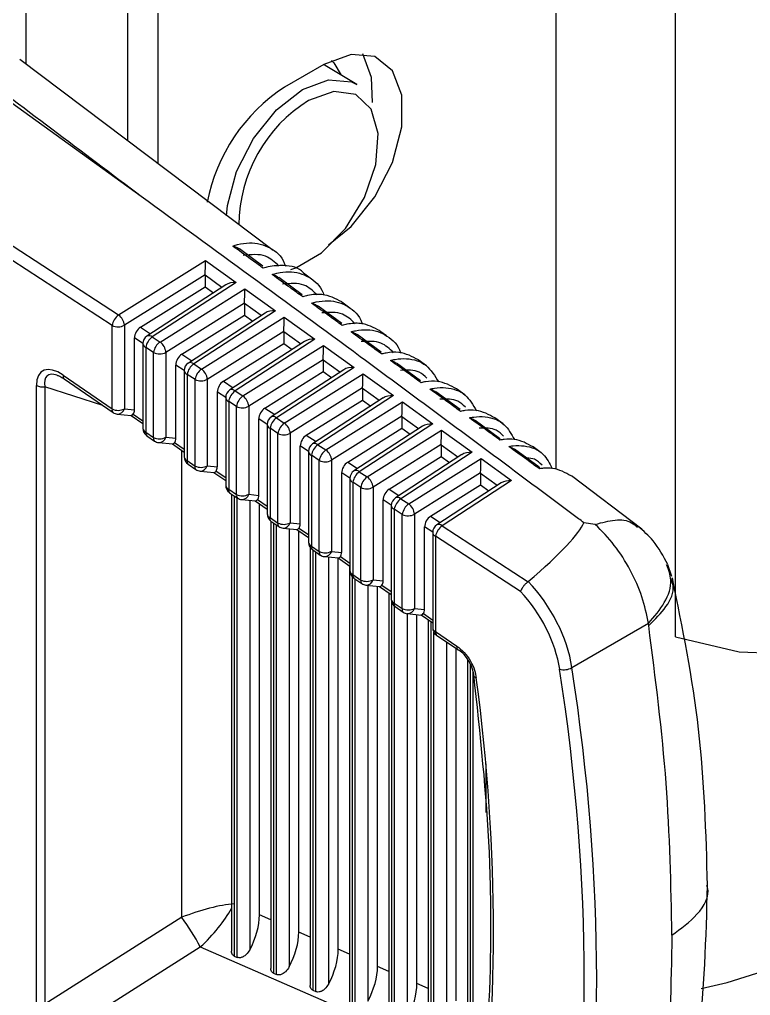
# Model space of a CAD drawing. Extents: x 8 to 113, y 1 to 87.
# Drawn here: x 81.244 to 82.059, y 65.754 to 66.841 of the extents above; entities that cross this region are included whole.
import ezdxf

# ---------------------------------------------------------------- set-up
doc = ezdxf.new("R2010")
doc.units = 0
doc.header["$MEASUREMENT"] = 0
doc.layers.add('OBJECT', color=7, linetype='CONTINUOUS')

msp = doc.modelspace()

# ---------------------------------------------------------------- linework, layer by layer
at = {"layer": 'OBJECT'}
for p, q in [((81.8421, 66.3407), (81.8421, 73.5571)), ((81.975, 66.1538), (81.975, 73.4803)), ((81.3648, 66.7064), (81.3648, 67.2133)), ((81.3987, 66.6808), (81.3987, 67.1937)), ((81.2512, 66.9074), (81.2512, 66.792)), ((81.3648, 66.7064), (81.3648, 66.8744)), ((81.5267, 66.5843), (81.2446, 66.797)), ((81.3797, 66.6443), (81.1757, 66.791)), ((81.5833, 66.7912), (81.5394, 66.7659)), ((81.5849, 66.7902), (81.5832, 66.7912)), ((81.6201, 66.7689), (81.5849, 66.7902)), ((81.0504, 66.7103), (81.3545, 66.5123)), ((81.3474, 66.5006), (81.043, 66.6987)), ((81.5153, 66.5668), (81.4892, 66.5858)), ((81.3545, 66.5123), (81.4515, 66.573)), ((81.4515, 66.573), (81.4855, 66.5486)), ((81.451, 66.5571), (81.3611, 66.5008)), ((81.4509, 66.5565), (81.4509, 66.5437)), ((81.4696, 66.5431), (81.4509, 66.5565)), ((81.5592, 66.5349), (81.533, 66.554)), ((81.5694, 66.5521), (81.5605, 66.5588)), ((81.3789, 66.4986), (81.4509, 66.5437)), ((81.474, 66.546), (81.3861, 66.4888)), ((81.4855, 66.5486), (81.3921, 66.4878)), ((81.4509, 66.5437), (81.4603, 66.537)), ((81.4007, 66.4822), (81.4953, 66.5415)), ((81.4953, 66.5415), (81.5293, 66.517)), ((81.4948, 66.5256), (81.4072, 66.4707)), ((81.4948, 66.525), (81.4948, 66.5122)), ((81.5134, 66.5116), (81.4948, 66.525)), ((81.6032, 66.5029), (81.5768, 66.5222)), ((81.6121, 66.5199), (81.6031, 66.5266)), ((81.4251, 66.4686), (81.4948, 66.5122)), ((81.5178, 66.5144), (81.4323, 66.4588)), ((81.5293, 66.517), (81.4382, 66.4578)), ((81.4469, 66.4521), (81.5392, 66.51)), ((81.4948, 66.5122), (81.5041, 66.5055)), ((81.5392, 66.51), (81.5732, 66.4855)), ((81.3474, 66.4077), (81.3474, 66.5006)), ((81.3611, 66.5008), (81.3611, 66.4078)), ((81.3789, 66.4986), (81.3901, 66.4914)), ((81.5386, 66.494), (81.4534, 66.4406)), ((81.5386, 66.4935), (81.5386, 66.4807)), ((81.5573, 66.48), (81.5386, 66.4935)), ((81.6471, 66.4709), (81.6205, 66.4904)), ((81.6531, 66.489), (81.6458, 66.4944)), ((81.3722, 66.4067), (81.3722, 66.4867)), ((81.3816, 66.4806), (81.3722, 66.4867)), ((81.3816, 66.4804), (81.3816, 66.3861)), ((81.3921, 66.4878), (81.4007, 66.4822)), ((81.4713, 66.4385), (81.5386, 66.4807)), ((81.5617, 66.4829), (81.4784, 66.4288)), ((81.5732, 66.4855), (81.4843, 66.4278)), ((81.4931, 66.4221), (81.583, 66.4784)), ((81.5386, 66.4807), (81.548, 66.474)), ((81.583, 66.4784), (81.617, 66.454)), ((81.3935, 66.4705), (81.3849, 66.4762)), ((81.3849, 66.4762), (81.3849, 66.3818)), ((81.3935, 66.3759), (81.3935, 66.4705)), ((81.4072, 66.4707), (81.4072, 66.3761)), ((81.4251, 66.4686), (81.4362, 66.4614)), ((81.4184, 66.375), (81.4184, 66.4566)), ((81.4277, 66.4505), (81.4184, 66.4566)), ((81.4382, 66.4578), (81.4469, 66.4521)), ((81.5825, 66.4625), (81.4996, 66.4106)), ((81.5825, 66.4619), (81.5825, 66.4492)), ((81.6011, 66.4485), (81.5825, 66.4619)), ((81.691, 66.4389), (81.6643, 66.4585)), ((81.6975, 66.4555), (81.6885, 66.4622)), ((81.2929, 66.4451), (81.3474, 66.4077)), ((81.4277, 66.4504), (81.4277, 66.3544)), ((81.4397, 66.4405), (81.431, 66.4461)), ((81.431, 66.4461), (81.431, 66.3501)), ((81.5175, 66.4084), (81.5825, 66.4492)), ((81.6055, 66.4514), (81.5245, 66.3987)), ((81.617, 66.454), (81.5305, 66.3977)), ((81.5392, 66.392), (81.6269, 66.4469)), ((81.5825, 66.4492), (81.5918, 66.4425)), ((81.6269, 66.4469), (81.6608, 66.4225)), ((81.263, 65.7462), (81.263, 66.4337)), ((81.2939, 66.4412), (81.3484, 66.4037)), ((81.4397, 66.3441), (81.4397, 66.4405)), ((81.4534, 66.4406), (81.4534, 66.3443)), ((81.4713, 66.4385), (81.4823, 66.4313)), ((81.2723, 66.4324), (81.2723, 65.7449)), ((81.3371, 66.4115), (81.2723, 66.4324)), ((81.4646, 66.3432), (81.4646, 66.4265)), ((81.4739, 66.4205), (81.4646, 66.4265)), ((81.4843, 66.4278), (81.4931, 66.4221)), ((81.6263, 66.431), (81.5458, 66.3805)), ((81.6263, 66.4304), (81.6263, 66.4176)), ((81.645, 66.417), (81.6263, 66.4304)), ((81.735, 66.4069), (81.7081, 66.4266)), ((81.7402, 66.4233), (81.7312, 66.43)), ((81.4739, 66.4204), (81.4739, 66.3227)), ((81.4859, 66.4104), (81.4772, 66.4161)), ((81.4772, 66.4161), (81.4772, 66.3184)), ((81.5636, 66.3784), (81.6263, 66.4176)), ((81.6494, 66.4199), (81.5707, 66.3687)), ((81.6608, 66.4225), (81.5766, 66.3677)), ((81.5854, 66.362), (81.6707, 66.4154)), ((81.6263, 66.4176), (81.6356, 66.4109)), ((81.6707, 66.4154), (81.7047, 66.3909)), ((81.3531, 66.402), (81.3686, 66.4004)), ((81.3611, 66.4078), (81.3722, 66.4067)), ((81.3708, 66.402), (81.3816, 66.3946)), ((81.4859, 66.3124), (81.4859, 66.4104)), ((81.4996, 66.4106), (81.4996, 66.3126)), ((81.5175, 66.4084), (81.5285, 66.4013)), ((81.3684, 66.4005), (81.3816, 66.3914)), ((81.5107, 66.3114), (81.5107, 66.3965)), ((81.52, 66.3905), (81.5107, 66.3965)), ((81.52, 66.3903), (81.52, 66.2909)), ((81.5305, 66.3977), (81.5392, 66.392)), ((81.6702, 66.3995), (81.5919, 66.3505)), ((81.7047, 66.3909), (81.6227, 66.3377)), ((81.6701, 66.3989), (81.6701, 66.3861)), ((81.6888, 66.3855), (81.6701, 66.3989)), ((81.7789, 66.3748), (81.7518, 66.3947)), ((81.7829, 66.391), (81.7739, 66.3978)), ((81.3849, 66.3818), (81.3935, 66.3759)), ((81.5321, 66.3803), (81.5233, 66.3861)), ((81.5233, 66.3861), (81.5233, 66.2866)), ((81.5321, 66.2806), (81.5321, 66.3803)), ((81.5458, 66.3805), (81.5458, 66.2808)), ((81.6098, 66.3483), (81.6701, 66.3861)), ((81.6932, 66.3883), (81.6168, 66.3387)), ((81.6316, 66.3319), (81.7145, 66.3839)), ((81.6701, 66.3861), (81.6795, 66.3794)), ((81.7145, 66.3839), (81.7485, 66.3594)), ((81.3859, 66.3779), (81.3946, 66.3719)), ((81.3992, 66.3702), (81.4147, 66.3687)), ((81.4072, 66.3761), (81.4184, 66.375)), ((81.4145, 66.3687), (81.4277, 66.3596)), ((81.417, 66.3702), (81.4277, 66.3629)), ((81.5636, 66.3784), (81.5746, 66.3713)), ((81.425, 65.8415), (81.425, 66.3615)), ((81.5569, 66.2797), (81.5569, 66.3664)), ((81.5661, 66.3604), (81.5569, 66.3664)), ((81.5661, 66.3603), (81.5661, 66.2592)), ((81.5766, 66.3677), (81.5854, 66.362)), ((81.714, 66.3679), (81.6381, 66.3204)), ((81.7485, 66.3594), (81.6689, 66.3076)), ((81.714, 66.3674), (81.714, 66.3546)), ((81.7326, 66.3539), (81.714, 66.3674)), ((81.823, 66.3428), (81.7955, 66.3629)), ((81.8255, 66.3587), (81.8164, 66.3655)), ((81.431, 66.3501), (81.4397, 66.3441)), ((81.5782, 66.3503), (81.5694, 66.356)), ((81.5694, 66.356), (81.5694, 66.2549)), ((81.5782, 66.2489), (81.5782, 66.3503)), ((81.5919, 66.3505), (81.5919, 66.249)), ((81.6098, 66.3483), (81.6207, 66.3412)), ((81.656, 66.3183), (81.714, 66.3546)), ((81.737, 66.3568), (81.6629, 66.3086)), ((81.6778, 66.3018), (81.7584, 66.3523)), ((81.714, 66.3546), (81.7233, 66.3479)), ((81.7584, 66.3523), (81.7924, 66.3279)), ((81.4321, 66.3462), (81.4407, 66.3402)), ((81.4454, 66.3385), (81.4609, 66.3369)), ((81.4534, 66.3443), (81.4646, 66.3432)), ((81.4607, 66.3369), (81.4739, 66.3279)), ((81.4632, 66.3385), (81.4739, 66.3312)), ((81.6031, 66.2479), (81.6031, 66.3364)), ((81.6123, 66.3304), (81.6031, 66.3364)), ((81.6227, 66.3377), (81.6316, 66.3319)), ((81.7578, 66.3364), (81.6843, 66.2903)), ((81.7578, 66.3358), (81.7578, 66.3231)), ((81.7765, 66.3224), (81.7578, 66.3358)), ((81.6123, 66.3303), (81.6123, 66.2275)), ((81.6244, 66.3202), (81.6156, 66.326)), ((81.6156, 66.326), (81.6156, 66.2232)), ((81.7809, 66.3253), (81.7091, 66.2786)), ((81.7924, 66.3279), (81.715, 66.2776)), ((81.9377, 66.2736), (81.859, 66.3333)), ((81.4772, 66.3184), (81.4859, 66.3124)), ((81.4782, 66.3144), (81.4869, 66.3084)), ((81.6244, 66.2171), (81.6244, 66.3202)), ((81.6381, 66.3204), (81.6381, 66.2173)), ((81.656, 66.3183), (81.6669, 66.3112)), ((81.7022, 66.2882), (81.7578, 66.3231)), ((81.7578, 66.3231), (81.7672, 66.3164)), ((81.4804, 66.3129), (81.4804, 65.8036)), ((81.4833, 66.3109), (81.4833, 65.7984)), ((81.4866, 65.7969), (81.4866, 66.3086)), ((81.4916, 66.3067), (81.5071, 66.3052)), ((81.4996, 66.3126), (81.5107, 66.3114)), ((81.5007, 66.3058), (81.5007, 65.8052)), ((81.5069, 66.3052), (81.52, 66.2962)), ((81.5094, 66.3067), (81.52, 66.2994)), ((81.6493, 66.2162), (81.6493, 66.3063)), ((81.6584, 66.3004), (81.6493, 66.3063)), ((81.6689, 66.3076), (81.6778, 66.3018)), ((81.5115, 65.8441), (81.5115, 66.302)), ((81.6584, 66.3002), (81.6584, 66.1958)), ((81.6706, 66.2902), (81.6617, 66.296)), ((81.6617, 66.296), (81.6617, 66.1915)), ((81.5233, 66.2866), (81.5321, 66.2806)), ((81.5242, 66.2828), (81.5242, 65.7845)), ((81.5243, 66.2827), (81.5331, 66.2767)), ((81.6706, 66.1853), (81.6706, 66.2902)), ((81.6843, 66.2903), (81.6843, 66.1855)), ((81.7022, 66.2882), (81.713, 66.2812)), ((81.5271, 66.2808), (81.5271, 65.7793)), ((81.5305, 65.7778), (81.5305, 66.2785)), ((81.5378, 66.275), (81.5533, 66.2734)), ((81.5446, 66.2743), (81.5446, 65.7862)), ((81.5458, 66.2808), (81.5569, 66.2797)), ((81.5531, 66.2734), (81.5661, 66.2645)), ((81.5553, 65.825), (81.5553, 66.2719)), ((81.5555, 66.275), (81.5661, 66.2677)), ((81.6954, 66.1844), (81.6954, 66.2762)), ((81.7045, 66.2703), (81.6954, 66.2762)), ((81.715, 66.2776), (81.8108, 66.2152)), ((81.8857, 66.2791), (81.8728, 66.281)), ((81.7045, 66.2702), (81.7045, 66.164)), ((81.7078, 66.2659), (81.7078, 66.1597)), ((81.8024, 66.2044), (81.7078, 66.2659)), ((81.568, 66.2533), (81.568, 65.7654)), ((81.5694, 66.2549), (81.5782, 66.2489)), ((81.5705, 66.251), (81.5793, 66.2449)), ((81.571, 66.2506), (81.571, 65.7602)), ((81.5919, 66.249), (81.6031, 66.2479)), ((81.5743, 65.7587), (81.5743, 66.2483)), ((81.5839, 66.2432), (81.5995, 66.2417)), ((81.5884, 66.2428), (81.5884, 65.7671)), ((81.5992, 66.2417), (81.6123, 66.2327)), ((81.5992, 65.8059), (81.5992, 66.2417)), ((81.6017, 66.2432), (81.6123, 66.236)), ((81.6119, 66.233), (81.6119, 65.7463)), ((81.9711, 66.2212), (81.9666, 66.234)), ((81.6148, 66.2208), (81.6148, 65.7411)), ((81.6156, 66.2232), (81.6244, 66.2171)), ((81.6166, 66.2192), (81.6254, 66.2132)), ((81.6182, 65.7396), (81.6182, 66.2182)), ((81.6381, 66.2173), (81.6493, 66.2162)), ((81.6301, 66.2114), (81.6456, 66.2099)), ((81.6322, 66.2112), (81.6322, 65.748)), ((81.643, 65.7868), (81.643, 66.2102)), ((81.6454, 66.2099), (81.6584, 66.201)), ((81.6479, 66.2115), (81.6584, 66.2042)), ((81.8108, 66.2152), (81.811, 66.2154)), ((81.6557, 66.2028), (81.6557, 65.7272)), ((81.6587, 66.1935), (81.6587, 65.722)), ((81.6617, 66.1915), (81.6706, 66.1853)), ((81.662, 65.7205), (81.662, 66.1881)), ((81.6627, 66.1875), (81.6716, 66.1814)), ((81.6843, 66.1855), (81.6954, 66.1844)), ((81.6761, 66.1797), (81.6761, 65.7289)), ((81.6763, 66.1797), (81.6918, 66.1781)), ((81.6868, 65.7677), (81.6868, 66.1786)), ((81.6916, 66.1782), (81.7045, 66.1693)), ((81.6941, 66.1797), (81.7045, 66.1725)), ((81.6996, 66.1727), (81.6996, 65.7081)), ((81.7025, 66.1707), (81.7025, 65.7029)), ((81.9449, 66.1687), (81.8596, 66.1195)), ((81.9452, 66.1666), (81.9449, 66.1687)), ((81.7058, 65.7015), (81.7058, 66.1591)), ((81.7078, 66.1597), (81.7314, 66.1436)), ((81.7089, 66.1558), (81.7324, 66.1396)), ((81.7199, 66.1482), (81.7199, 65.7098)), ((81.7307, 65.7486), (81.7307, 66.1408)), ((81.7434, 66.1289), (81.7434, 65.689)), ((81.7463, 66.1237), (81.7463, 65.6838)), ((81.7497, 65.6824), (81.7497, 66.1144)), ((81.7638, 66.0123), (81.7638, 65.9581)), ((81.425, 65.8415), (81.2723, 65.7449)), ((81.5242, 65.8386), (81.5115, 65.8441)), ((81.568, 65.8195), (81.5553, 65.825)), ((81.2953, 65.7135), (81.4456, 65.8086)), ((81.4456, 65.8086), (81.7613, 65.6711)), ((81.6119, 65.8004), (81.5992, 65.8059)), ((81.4833, 65.7984), (81.4866, 65.7969)), ((81.6557, 65.7813), (81.643, 65.7868)), ((81.5271, 65.7793), (81.5305, 65.7778)), ((81.571, 65.7602), (81.5743, 65.7587)), ((81.6996, 65.7622), (81.6868, 65.7677))]:
    msp.add_line(p, q, dxfattribs=at)
at = {"layer": 'OBJECT', "flags": 128}
for points in [[(82.0037, 65.7621), (82.0326, 65.7689), (82.1329, 65.8004), (82.2349, 65.8443), (82.3377, 65.9001), (82.4404, 65.9673), (82.5418, 66.0453), (82.6412, 66.1333), (82.7375, 66.2306), (82.8299, 66.3361), (82.9175, 66.449), (82.9994, 66.5681), (83.0749, 66.6923), (83.1433, 66.8205), (83.1654, 66.8659)], [(81.6373, 66.7491), (81.6364, 66.7767), (81.6265, 66.8032)], [(81.5886, 66.5904), (81.6135, 66.6107), (81.6401, 66.6438), (81.6598, 66.6823), (81.6703, 66.7217), (81.6703, 66.7571), (81.6598, 66.7844), (81.6401, 66.8002), (81.6135, 66.8025), (81.5833, 66.7912)], [(81.5919, 66.7957), (81.5943, 66.7931), (81.6026, 66.7795)], [(81.4747, 66.6229), (81.4758, 66.6342), (81.4859, 66.672), (81.5048, 66.709), (81.5304, 66.7407), (81.5594, 66.7634), (81.5884, 66.7742), (81.6139, 66.7719), (81.6201, 66.7689)], [(81.5463, 66.5631), (81.552, 66.5649), (81.5806, 66.5814), (81.6072, 66.6087), (81.6284, 66.6431), (81.6411, 66.68), (81.6437, 66.7144), (81.6359, 66.7416), (81.6187, 66.758), (81.5944, 66.7613), (81.5663, 66.7512), (81.5663, 66.7512)], [(81.975, 66.1538), (82.0459, 66.1371), (82.1224, 66.134), (82.2034, 66.1446), (82.2875, 66.1689), (82.3736, 66.2063), (82.4603, 66.2564), (82.5464, 66.3183), (82.6306, 66.3913), (82.7115, 66.474), (82.788, 66.5654), (82.8589, 66.6641)], [(81.7531, 66.108), (81.7522, 66.1084), (81.7514, 66.1089), (81.7507, 66.1094), (81.7503, 66.11), (81.75, 66.1106), (81.7499, 66.1113), (81.7499, 66.112), (81.7502, 66.1126)]]:
    msp.add_lwpolyline(points, dxfattribs=at)
at = {"layer": 'OBJECT'}
for centre, radius, start, end in [((81.6461, 66.6014), 0.1961, 122.957, 169.3092), ((81.6524, 66.6119), 0.1638, 121.7138, 179.7027), ((81.3655, 66.4974), 0.0185, 126.6236, 170.2007), ((81.3447, 66.4991), 0.0165, 5.8549, 53.2354), ((81.354, 66.5146), 0.0155, 244.5111, 296.9454), ((81.3916, 66.4804), 0.01, 123.0323, 180), ((81.3883, 66.4838), 0.00546, 46.9466, 113.9363), ((81.3866, 66.4809), 0.00502, 184.958, 250.352), ((81.4031, 66.473), 0.0185, 126.6225, 170.2003), ((81.4117, 66.4674), 0.0185, 126.6225, 170.2003), ((81.3909, 66.469), 0.0165, 5.8571, 53.2322), ((81.4002, 66.4845), 0.0155, 244.511, 296.9449), ((81.4377, 66.4504), 0.01, 123.0323, 180), ((81.4492, 66.443), 0.0185, 126.6246, 170.2003), ((81.4345, 66.4538), 0.00546, 46.9441, 113.9359), ((81.2966, 66.444), 0.00391, 163.0585, 225.9595), ((81.4327, 66.4508), 0.00502, 184.9403, 250.3697), ((81.4579, 66.4373), 0.0185, 126.6258, 170.1995), ((81.437, 66.439), 0.0165, 5.854, 53.2364), ((81.2697, 66.4478), 0.0156, 244.6839, 279.5483), ((81.4464, 66.4545), 0.0155, 244.511, 296.9459), ((81.4839, 66.4204), 0.01, 123.0323, 180), ((81.4954, 66.4129), 0.0185, 126.6258, 170.199), ((81.4806, 66.4238), 0.00546, 46.942, 113.9425), ((81.4788, 66.4208), 0.00501, 184.9377, 250.3723), ((81.5041, 66.4073), 0.0185, 126.623, 170.1998), ((81.4832, 66.4089), 0.0165, 5.8552, 53.2341), ((81.3511, 66.4065), 0.00391, 163.0549, 225.9631), ((81.354, 66.4216), 0.0155, 244.5111, 296.9454), ((81.354, 66.4119), 0.01, 235.4819, 264.2993), ((81.3532, 66.4102), 0.00822, 269.0414, 343.1358), ((81.4926, 66.4244), 0.0155, 244.511, 296.9449), ((81.53, 66.3903), 0.01, 123.0323, 180), ((81.525, 66.3908), 0.00501, 184.9374, 250.3707), ((81.5415, 66.3829), 0.0185, 126.6212, 170.2016), ((81.5268, 66.3937), 0.00546, 46.9493, 113.9291), ((81.5503, 66.3772), 0.0185, 126.6258, 170.1995), ((81.5294, 66.3788), 0.0165, 5.854, 53.2364), ((81.3916, 66.3861), 0.01, 180, 235.4819), ((81.3867, 66.3867), 0.00517, 186.0146, 249.2954), ((81.3886, 66.3807), 0.00391, 163.0657, 225.9571), ((81.5387, 66.3943), 0.0155, 244.5113, 296.9457), ((81.3973, 66.3748), 0.00391, 163.0596, 225.9632), ((81.4002, 66.3899), 0.0155, 244.511, 296.9449), ((81.4002, 66.3802), 0.01, 235.4819, 264.2993), ((81.3994, 66.3785), 0.00822, 269.0463, 343.1305), ((81.5761, 66.3603), 0.01, 123.0323, 180), ((81.5729, 66.3637), 0.00546, 46.9477, 113.9368), ((81.5711, 66.3607), 0.00502, 184.958, 250.352), ((81.5876, 66.3529), 0.0185, 126.6258, 170.199), ((81.5964, 66.3471), 0.0185, 126.6225, 170.2008), ((81.5756, 66.3488), 0.0165, 5.8543, 53.235), ((81.4377, 66.3544), 0.01, 180, 235.4819), ((81.4329, 66.3549), 0.00516, 185.9979, 249.3121), ((81.4348, 66.349), 0.00391, 163.0581, 225.9582), ((81.5849, 66.3643), 0.0155, 244.5099, 296.9455), ((81.4434, 66.343), 0.00391, 163.0585, 225.9595), ((81.4464, 66.3581), 0.0155, 244.511, 296.9459), ((81.4464, 66.3484), 0.01, 235.4819, 264.2993), ((81.4455, 66.3467), 0.00822, 269.0446, 343.1324), ((81.6223, 66.3303), 0.01, 123.0323, 180), ((81.6338, 66.3228), 0.0185, 126.6246, 170.2003), ((81.619, 66.3337), 0.00546, 46.9441, 113.9359), ((81.6173, 66.3307), 0.00502, 184.9403, 250.3697), ((81.6426, 66.3171), 0.0185, 126.6258, 170.199), ((81.6217, 66.3187), 0.0165, 5.8547, 53.2347), ((81.4839, 66.3227), 0.01, 180, 235.4819), ((81.479, 66.3232), 0.00516, 185.9979, 249.3121), ((81.4809, 66.3172), 0.00391, 163.0569, 225.9611), ((81.6311, 66.3342), 0.0155, 244.5119, 296.9451), ((81.4896, 66.3112), 0.00391, 163.0657, 225.9571), ((81.4926, 66.3264), 0.0155, 244.511, 296.9449), ((81.4926, 66.3167), 0.01, 235.4819, 264.2993), ((81.4917, 66.3149), 0.00822, 269.0448, 343.1322), ((81.6684, 66.3002), 0.01, 123.0323, 180), ((81.6799, 66.2928), 0.0185, 126.6273, 170.1956), ((81.6652, 66.3036), 0.00546, 46.9484, 113.9345), ((81.6634, 66.3007), 0.00501, 184.9374, 250.3707), ((81.6888, 66.287), 0.0185, 126.6212, 170.2021), ((81.6679, 66.2887), 0.0165, 5.8552, 53.2351), ((81.53, 66.2909), 0.01, 180, 235.4819), ((81.5251, 66.2915), 0.00516, 185.9978, 249.3103), ((81.527, 66.2855), 0.00391, 163.0673, 225.9555), ((81.6773, 66.3042), 0.0155, 244.5099, 296.946), ((81.5358, 66.2795), 0.00391, 163.0585, 225.9595), ((81.5387, 66.2946), 0.0155, 244.5113, 296.9457), ((81.5388, 66.2849), 0.01, 235.4819, 264.2993), ((81.5379, 66.2832), 0.00822, 269.0446, 343.1324), ((81.7145, 66.2702), 0.01, 123.0323, 180), ((81.726, 66.2628), 0.0185, 126.6225, 170.2003), ((81.7113, 66.2738), 0.00527, 45.5779, 115.3006), ((81.7095, 66.2706), 0.00502, 184.958, 250.352), ((81.5761, 66.2592), 0.01, 180, 235.4819), ((81.5713, 66.2598), 0.00517, 186.0162, 249.2938), ((81.5732, 66.2538), 0.00391, 163.0657, 225.9571), ((81.582, 66.2477), 0.00391, 163.0637, 225.9592), ((81.5849, 66.2629), 0.0155, 244.5099, 296.9455), ((81.5841, 66.2514), 0.00822, 269.0426, 343.1346), ((81.5849, 66.2532), 0.01, 235.4819, 264.2993), ((81.6223, 66.2275), 0.01, 180, 235.4819), ((81.6174, 66.228), 0.00516, 185.9995, 249.3105), ((81.6193, 66.2221), 0.00391, 163.0585, 225.9595), ((81.6282, 66.216), 0.00391, 163.0585, 225.9595), ((81.6311, 66.2311), 0.0155, 244.5119, 296.9451), ((81.6302, 66.2197), 0.00822, 269.0464, 343.1307), ((81.6311, 66.2214), 0.01, 235.4819, 264.2993), ((81.6684, 66.1958), 0.01, 180, 235.4819), ((81.6635, 66.1963), 0.00516, 185.9992, 249.3089), ((81.6654, 66.1903), 0.00391, 163.0677, 225.9551), ((81.6743, 66.1842), 0.00391, 163.0657, 225.9571), ((81.6773, 66.1993), 0.0155, 244.5099, 296.946), ((81.6764, 66.1879), 0.00822, 269.0434, 343.1337), ((81.6773, 66.1896), 0.01, 235.4819, 264.2993), ((81.7145, 66.164), 0.01, 180, 235.4819), ((81.7095, 66.1645), 0.00502, 184.958, 250.352), ((81.7116, 66.1586), 0.00391, 163.0673, 225.9555), ((81.7351, 66.1424), 0.00391, 163.0657, 225.9571), ((81.7337, 66.1415), 0.00233, 236.2887, 272.2864), ((81.8506, 66.1358), 0.0186, 255.6358, 299.0054), ((81.2178, 65.689), 0.2572, 27.6898, 36.3551)]:
    msp.add_arc(centre, radius, start, end, dxfattribs=at)
for centre, major_axis, ratio, start_param, end_param in [((76.8758, 67.9923), (13.5348, -9.6488), 0.094709, 1.299778, 1.31529), ((81.451, 66.5656), (0.0004, 0.012), 0.026825, 3.925085, 5.373421), ((81.4581, 66.5605), (0.00502, 0.00868), 0.583023, 2.282332, 2.352433), ((81.485, 66.5412), (0.014, -0.0003), 0.527029, 1.548181, 2.485158), ((81.4948, 66.5341), (0.0004, 0.012), 0.026825, 3.925085, 5.373421), ((81.5019, 66.529), (0.00502, 0.00868), 0.583023, 2.282332, 2.352433), ((81.5288, 66.5097), (0.014, -0.0003), 0.527029, 1.548181, 2.485158), ((81.5387, 66.5026), (0.0004, 0.012), 0.026825, 3.925085, 5.373421), ((81.3794, 66.4907), (0.00503, 0.00865), 0.586689, 0.839421, 2.351503), ((81.5458, 66.4975), (0.00502, 0.00868), 0.583023, 2.282332, 2.352433), ((81.5727, 66.4781), (0.014, -0.0003), 0.527029, 1.548181, 2.485158), ((81.5825, 66.4711), (0.0004, 0.012), 0.026825, 3.925085, 5.373421), ((81.4255, 66.4606), (0.00503, 0.00865), 0.586689, 0.839421, 2.351503), ((81.2985, 66.4033), (-0.0288, 0.0466), 0.44344, 5.493279, 6.904804), ((81.5896, 66.466), (0.00502, 0.00868), 0.583023, 2.282332, 2.352433), ((81.3052, 66.4076), (-0.0302, 0.037), 0.376374, 5.756416, 6.859272), ((81.6165, 66.4466), (0.014, -0.0003), 0.527029, 1.548181, 2.485158), ((81.6264, 66.4395), (0.0004, 0.012), 0.026825, 3.925085, 5.373421), ((81.4717, 66.4305), (0.00503, 0.00865), 0.586689, 0.839421, 2.351503), ((81.6334, 66.4344), (0.00502, 0.00868), 0.583023, 2.282332, 2.352433), ((81.6604, 66.4151), (0.014, -0.0003), 0.527029, 1.548181, 2.485158), ((81.6702, 66.408), (0.0004, 0.012), 0.026825, 3.925085, 5.373421), ((81.3719, 66.4102), (0.00354, 0.00967), 0.277978, 3.070296, 3.818939), ((81.3648, 66.4109), (-0.00469, 0.00996), 0.580588, 3.41279, 4.030522), ((81.5179, 66.4005), (0.00503, 0.00865), 0.586689, 0.839421, 2.351503), ((81.6773, 66.4029), (0.00502, 0.00868), 0.583023, 2.282332, 2.352433), ((81.7042, 66.3836), (0.014, -0.0003), 0.527029, 1.548181, 2.485158), ((81.714, 66.3765), (0.0004, 0.012), 0.026825, 3.925085, 5.373421), ((81.4181, 66.3784), (0.00354, 0.00967), 0.277978, 3.070296, 3.818939), ((81.4109, 66.3791), (-0.00469, 0.00996), 0.580588, 3.41279, 4.030522), ((81.5641, 66.3704), (0.00503, 0.00865), 0.586689, 0.839421, 2.351503), ((81.7211, 66.3714), (0.00502, 0.00868), 0.583023, 2.282332, 2.352433), ((81.748, 66.352), (0.014, -0.0003), 0.527029, 1.548181, 2.485158), ((81.6102, 66.3404), (0.00503, 0.00865), 0.586689, 0.839421, 2.351503), ((81.7579, 66.345), (0.0004, 0.012), 0.026825, 3.925085, 5.373421), ((81.4643, 66.3466), (0.00354, 0.00967), 0.277978, 3.070296, 3.818939), ((81.4571, 66.3474), (-0.00469, 0.00996), 0.580588, 3.41279, 4.030522), ((81.765, 66.3399), (0.00502, 0.00868), 0.583023, 2.282332, 2.352433), ((81.7919, 66.3205), (0.014, -0.0003), 0.527029, 1.548181, 2.485158), ((81.6564, 66.3103), (0.00503, 0.00865), 0.586689, 0.839421, 2.351503), ((81.5104, 66.3149), (0.00354, 0.00967), 0.277978, 3.070296, 3.818939), ((81.5033, 66.3156), (-0.00469, 0.00996), 0.580588, 3.41279, 4.030522), ((81.7026, 66.2802), (0.00503, 0.00865), 0.586689, 0.839421, 2.351503), ((81.5566, 66.2831), (0.00354, 0.00967), 0.277978, 3.070296, 3.818939), ((81.5495, 66.2838), (-0.00469, 0.00996), 0.580588, 3.41279, 4.030522), ((80.2424, 65.2645), (1.6308, 1.0245), 0.0499, 5.97324, 6.214353), ((81.6028, 66.2514), (0.00354, 0.00967), 0.277978, 3.070296, 3.818939), ((81.5956, 66.2521), (-0.00469, 0.00996), 0.580588, 3.41279, 4.030522), ((81.6418, 66.2203), (-0.00469, 0.00996), 0.580588, 3.41279, 4.030522), ((81.649, 66.2196), (0.00354, 0.00967), 0.277978, 3.070296, 3.818939), ((81.7722, 66.1477), (-0.0646, 0.1012), 0.604584, 4.082188, 5.018809), ((81.7655, 66.1434), (-0.0596, 0.0926), 0.606975, 4.079515, 5.001048), ((81.688, 66.1886), (-0.00469, 0.00996), 0.580588, 3.41279, 4.030522), ((81.6951, 66.1879), (0.00354, 0.00967), 0.277978, 3.070296, 3.818939), ((80.2126, 66.6433), (-1.2181, 1.8937), 0.606848, 3.71615, 4.079658), ((80.1567, 66.6646), (-1.1759, 1.8255), 0.606958, 3.742743, 4.051772), ((80.2059, 66.639), (-1.2131, 1.885), 0.606975, 3.716007, 4.079515), ((81.4405, 65.832), (0.0598, 0.0207), 0.225528, 0.707549, 1.754747), ((81.4405, 65.832), (0.0439, 0.0459), 0.320773, 4.499237, 5.424437), ((81.4687, 65.8198), (0.0302, 0.0522), 0.581784, 4.770172, 5.495103), ((81.5125, 65.8007), (0.0302, 0.0522), 0.581784, 4.770172, 5.495103), ((81.5564, 65.7816), (0.0302, 0.0522), 0.581784, 4.770172, 5.495103), ((81.6002, 65.7625), (0.0302, 0.0522), 0.581784, 4.770172, 5.495103), ((81.6441, 65.7434), (0.0302, 0.0522), 0.581784, 4.770172, 5.495103)]:
    msp.add_ellipse(centre, major_axis=major_axis, ratio=ratio, start_param=start_param, end_param=end_param, dxfattribs=at)
for points, knots in [([(81.8728, 66.281), (81.8689, 66.284), (81.8491, 66.2987), (81.7663, 66.3604), (81.6066, 66.479), (81.4612, 66.5849), (81.3797, 66.6443)], [0, 0, 0, 0, 0.024148, 0.120739, 0.507103, 1, 1, 1, 1]), ([(81.4817, 66.5891), (81.4835, 66.5896), (81.4899, 66.5916), (81.5049, 66.5937), (81.5239, 66.5887), (81.5368, 66.5775), (81.54, 66.5677), (81.5404, 66.5665)], [0, 0, 0, 0, 0.0714199, 0.2475162, 0.5990887, 0.9509873, 1, 1, 1, 1]), ([(81.5157, 66.5644), (81.511, 66.5678), (81.4997, 66.576), (81.4883, 66.5842), (81.4817, 66.5891)], [0, 0, 0, 0, 0.412559, 1, 1, 1, 1]), ([(81.4817, 66.5891), (81.4817, 66.5891), (81.4831, 66.5888), (81.4859, 66.5881), (81.4881, 66.5866), (81.4892, 66.5858)], [0, 0, 0, 0, 0.0151826, 0.4911943, 1, 1, 1, 1]), ([(81.5332, 66.5668), (81.5285, 66.5712), (81.5182, 66.5811), (81.5022, 66.5795), (81.4934, 66.5787)], [0, 0, 0, 0, 0.4445621, 1, 1, 1, 1]), ([(81.5606, 66.559), (81.5606, 66.5591), (81.5556, 66.5656), (81.5414, 66.5678), (81.5254, 66.5671), (81.5176, 66.5649), (81.5157, 66.5644)], [0, 0, 0, 0, 0.004059, 0.545301, 0.892432, 1, 1, 1, 1]), ([(81.5256, 66.5573), (81.5274, 66.5578), (81.5338, 66.5596), (81.5487, 66.5614), (81.5674, 66.556), (81.5798, 66.5446), (81.5829, 66.5351), (81.5832, 66.5343)], [0, 0, 0, 0, 0.071394, 0.250149, 0.607067, 0.964322, 1, 1, 1, 1]), ([(81.5597, 66.5326), (81.555, 66.536), (81.5436, 66.5442), (81.5323, 66.5524), (81.5256, 66.5573)], [0, 0, 0, 0, 0.412531, 1, 1, 1, 1]), ([(81.5256, 66.5573), (81.5256, 66.5573), (81.5269, 66.557), (81.5296, 66.5563), (81.5318, 66.5548), (81.533, 66.554)], [0, 0, 0, 0, 0.015499, 0.458336, 1, 1, 1, 1]), ([(81.5757, 66.5346), (81.5712, 66.539), (81.5611, 66.5487), (81.5457, 66.5474), (81.5372, 66.5467)], [0, 0, 0, 0, 0.448721, 1, 1, 1, 1]), ([(81.6033, 66.5269), (81.5963, 66.5305), (81.5851, 66.5363), (81.569, 66.535), (81.5615, 66.5331), (81.5597, 66.5326)], [0, 0, 0, 0, 0.553496, 0.891306, 1, 1, 1, 1]), ([(81.5696, 66.5254), (81.5713, 66.5259), (81.5776, 66.5276), (81.5924, 66.5291), (81.6109, 66.5232), (81.6229, 66.5118), (81.6259, 66.5026), (81.626, 66.502)], [0, 0, 0, 0, 0.071376, 0.252912, 0.615424, 0.978292, 1, 1, 1, 1]), ([(81.6036, 66.5007), (81.5989, 66.5041), (81.5876, 66.5124), (81.5762, 66.5206), (81.5696, 66.5254)], [0, 0, 0, 0, 0.412496, 1, 1, 1, 1]), ([(81.5696, 66.5254), (81.5696, 66.5254), (81.5707, 66.5252), (81.5734, 66.5245), (81.5755, 66.523), (81.5768, 66.5222)], [0, 0, 0, 0, 0.015838, 0.423185, 1, 1, 1, 1]), ([(81.6183, 66.5025), (81.6139, 66.5067), (81.6041, 66.5162), (81.5892, 66.5152), (81.581, 66.5147)], [0, 0, 0, 0, 0.4531929, 1, 1, 1, 1]), ([(81.6459, 66.4946), (81.639, 66.4982), (81.6281, 66.5039), (81.6125, 66.5029), (81.6054, 66.5012), (81.6036, 66.5007)], [0, 0, 0, 0, 0.563205, 0.890279, 1, 1, 1, 1]), ([(81.6135, 66.4936), (81.6152, 66.494), (81.6215, 66.4956), (81.6361, 66.4968), (81.6544, 66.4904), (81.666, 66.4789), (81.6688, 66.47), (81.6688, 66.4698)], [0, 0, 0, 0, 0.0713669, 0.2558178, 0.6241954, 0.9929464, 1, 1, 1, 1]), ([(81.6476, 66.4689), (81.6429, 66.4723), (81.6315, 66.4805), (81.6202, 66.4887), (81.6135, 66.4936)], [0, 0, 0, 0, 0.412465, 1, 1, 1, 1]), ([(81.6135, 66.4936), (81.6135, 66.4936), (81.6145, 66.4934), (81.6171, 66.4926), (81.6192, 66.4912), (81.6205, 66.4904)], [0, 0, 0, 0, 0.016193, 0.385524, 1, 1, 1, 1]), ([(81.6608, 66.4703), (81.6565, 66.4745), (81.6471, 66.4837), (81.6327, 66.483), (81.6249, 66.4827)], [0, 0, 0, 0, 0.458017, 1, 1, 1, 1]), ([(81.6886, 66.4623), (81.6817, 66.4659), (81.6712, 66.4716), (81.656, 66.4707), (81.6493, 66.4692), (81.6476, 66.4689)], [0, 0, 0, 0, 0.573828, 0.889181, 1, 1, 1, 1]), ([(81.6575, 66.4617), (81.6592, 66.4621), (81.6654, 66.4635), (81.6797, 66.4643), (81.6985, 66.4585), (81.707, 66.4445), (81.7112, 66.4377)], [0, 0, 0, 0, 0.071817, 0.260509, 0.637405, 1, 1, 1, 1]), ([(81.6915, 66.4369), (81.6869, 66.4404), (81.6755, 66.4486), (81.6641, 66.4569), (81.6575, 66.4617)], [0, 0, 0, 0, 0.412428, 1, 1, 1, 1]), ([(81.6575, 66.4617), (81.6575, 66.4617), (81.6584, 66.4615), (81.6609, 66.4608), (81.6629, 66.4594), (81.6643, 66.4585)], [0, 0, 0, 0, 0.01659, 0.345232, 1, 1, 1, 1]), ([(81.2857, 66.4452), (81.2868, 66.4449), (81.2891, 66.4443), (81.2922, 66.4423), (81.2939, 66.4412)], [0, 0, 0, 0, 0.4399886, 1, 1, 1, 1]), ([(81.6981, 66.4421), (81.6954, 66.4445), (81.6878, 66.4517), (81.6762, 66.451), (81.6687, 66.4506)], [0, 0, 0, 0, 0.3491106, 1, 1, 1, 1]), ([(81.7312, 66.43), (81.7244, 66.4336), (81.7142, 66.4392), (81.6995, 66.4385), (81.6932, 66.4373), (81.6915, 66.4369)], [0, 0, 0, 0, 0.5854566, 0.888004, 1, 1, 1, 1]), ([(81.7014, 66.4298), (81.7031, 66.4301), (81.7092, 66.4314), (81.7235, 66.4318), (81.7415, 66.4258), (81.7495, 66.4122), (81.7533, 66.4057)], [0, 0, 0, 0, 0.072632, 0.266704, 0.654401, 1, 1, 1, 1]), ([(81.7355, 66.405), (81.7308, 66.4084), (81.7194, 66.4167), (81.7081, 66.4249), (81.7014, 66.4298)], [0, 0, 0, 0, 0.412395, 1, 1, 1, 1]), ([(81.7014, 66.4298), (81.7014, 66.4298), (81.7022, 66.4296), (81.7046, 66.4289), (81.7066, 66.4276), (81.7081, 66.4266)], [0, 0, 0, 0, 0.017007, 0.301896, 1, 1, 1, 1]), ([(81.7409, 66.4097), (81.7382, 66.4122), (81.7308, 66.4192), (81.7197, 66.4188), (81.7126, 66.4185)], [0, 0, 0, 0, 0.359266, 1, 1, 1, 1]), ([(81.7738, 66.3976), (81.7671, 66.4013), (81.7572, 66.4068), (81.7431, 66.4063), (81.7372, 66.4053), (81.7355, 66.405)], [0, 0, 0, 0, 0.597986, 0.886682, 1, 1, 1, 1]), ([(81.7454, 66.3978), (81.747, 66.3981), (81.7531, 66.3993), (81.7672, 66.3993), (81.7846, 66.3932), (81.7921, 66.3798), (81.7955, 66.3737)], [0, 0, 0, 0, 0.073413, 0.272986, 0.671731, 1, 1, 1, 1]), ([(81.7794, 66.373), (81.7748, 66.3764), (81.7634, 66.3847), (81.752, 66.393), (81.7454, 66.3978)], [0, 0, 0, 0, 0.412352, 1, 1, 1, 1]), ([(81.7454, 66.3978), (81.7454, 66.3978), (81.746, 66.3977), (81.7484, 66.397), (81.7504, 66.3957), (81.7519, 66.3947)], [0, 0, 0, 0, 0.017524, 0.255401, 1, 1, 1, 1]), ([(81.7836, 66.3773), (81.781, 66.3798), (81.7739, 66.3866), (81.7632, 66.3865), (81.7564, 66.3864)], [0, 0, 0, 0, 0.370333, 1, 1, 1, 1]), ([(81.779, 66.3749), (81.7792, 66.3747), (81.7794, 66.3743), (81.7794, 66.3733), (81.7794, 66.373), (81.7794, 66.373)], [0, 0, 0, 0, 0.717097, 0.981666, 1, 1, 1, 1]), ([(81.8163, 66.3653), (81.8097, 66.369), (81.8002, 66.3743), (81.7866, 66.3741), (81.7811, 66.3733), (81.7794, 66.373)], [0, 0, 0, 0, 0.611027, 0.885038, 1, 1, 1, 1]), ([(81.7893, 66.3658), (81.7909, 66.3661), (81.7969, 66.3671), (81.8109, 66.3668), (81.8277, 66.3604), (81.8347, 66.3472), (81.8378, 66.3414)], [0, 0, 0, 0, 0.073873, 0.2782845, 0.6867594, 1, 1, 1, 1]), ([(81.8234, 66.341), (81.8187, 66.3444), (81.8074, 66.3527), (81.796, 66.361), (81.7893, 66.3658)], [0, 0, 0, 0, 0.412313, 1, 1, 1, 1]), ([(81.7893, 66.3658), (81.7894, 66.3658), (81.7898, 66.3657), (81.7921, 66.365), (81.794, 66.3638), (81.7955, 66.3629)], [0, 0, 0, 0, 0.01838, 0.209728, 1, 1, 1, 1]), ([(81.8264, 66.3449), (81.8238, 66.3476), (81.8193, 66.3524), (81.8123, 66.3527), (81.8092, 66.3529)], [0, 0, 0, 0, 0.556415, 1, 1, 1, 1]), ([(81.823, 66.3428), (81.8231, 66.3425), (81.8234, 66.3422), (81.8234, 66.3412), (81.8234, 66.341), (81.8234, 66.341)], [0, 0, 0, 0, 0.773377, 0.980385, 1, 1, 1, 1]), ([(81.8588, 66.333), (81.8523, 66.3367), (81.8432, 66.3419), (81.8301, 66.3419), (81.825, 66.3412), (81.8234, 66.341)], [0, 0, 0, 0, 0.625464, 0.88326, 1, 1, 1, 1]), ([(81.8857, 66.2791), (81.8932, 66.2812), (81.9082, 66.2853), (81.9243, 66.2834), (81.9307, 66.2777), (81.9328, 66.2759)], [0, 0, 0, 0, 0.401161, 0.802322, 1, 1, 1, 1]), ([(81.9449, 66.1687), (81.9429, 66.1786), (81.9389, 66.1983), (81.9253, 66.2285), (81.9075, 66.2567), (81.893, 66.2716), (81.8857, 66.2791)], [0, 0, 0, 0, 0.250001, 0.499999, 0.750001, 1, 1, 1, 1]), ([(81.9664, 66.2343), (81.9615, 66.2436), (81.9529, 66.26), (81.9393, 66.2717), (81.9335, 66.2767)], [0, 0, 0, 0, 0.570287, 1, 1, 1, 1]), ([(81.9449, 66.1687), (81.9515, 66.1764), (81.965, 66.1922), (81.9723, 66.216), (81.9674, 66.2285), (81.9652, 66.234)], [0, 0, 0, 0, 0.34425, 0.712552, 1, 1, 1, 1]), ([(81.9452, 66.1666), (81.9522, 66.1734), (81.9668, 66.1876), (81.9747, 66.2069), (81.971, 66.2162), (81.9699, 66.219)], [0, 0, 0, 0, 0.396563, 0.822164, 1, 1, 1, 1]), ([(82.0108, 65.8768), (82.0091, 65.9353), (82.0057, 66.0514), (81.9829, 66.1637), (81.9716, 66.2195)], [0, 0, 0, 0, 0.502982, 1, 1, 1, 1]), ([(81.8108, 66.2152), (81.81, 66.2146), (81.8085, 66.2134), (81.8062, 66.2109), (81.8042, 66.2082), (81.803, 66.206), (81.8025, 66.2048), (81.8024, 66.2044), (81.8024, 66.2044)], [0, 0, 0, 0, 0.2192768, 0.4385033, 0.6592408, 0.8829816, 0.9858182, 1, 1, 1, 1]), ([(81.9711, 65.8215), (81.97, 65.8775), (81.9678, 65.9895), (81.9528, 66.1075), (81.9452, 66.1666)], [0, 0, 0, 0, 0.5, 1, 1, 1, 1]), ([(81.7314, 66.1436), (81.7342, 66.1413), (81.7399, 66.1368), (81.7468, 66.1272), (81.7514, 66.1172), (81.7526, 66.111), (81.7531, 66.108)], [0, 0, 0, 0, 0.2618794, 0.5244054, 0.7764165, 1, 1, 1, 1]), ([(81.7502, 66.1126), (81.7495, 66.1155), (81.7483, 66.1205), (81.7443, 66.1281), (81.7394, 66.1346), (81.7357, 66.1376), (81.7338, 66.1392)], [0, 0, 0, 0, 0.2953363, 0.5247161, 0.7544597, 1, 1, 1, 1]), ([(81.7502, 65.5697), (81.751, 65.5747), (81.7547, 65.5996), (81.7651, 65.6843), (81.7697, 65.7729), (81.7693, 65.8639), (81.7672, 65.9558), (81.7575, 66.0457), (81.7502, 66.1126)], [0, 0, 0, 0, 0.029968, 0.149857, 0.5, 0.529968, 0.649857, 1, 1, 1, 1]), ([(81.9711, 65.8215), (81.9811, 65.8289), (82.002, 65.8444), (82.0137, 65.8654), (82.0103, 65.8761), (82.0101, 65.8768)], [0, 0, 0, 0, 0.465357, 0.966381, 1, 1, 1, 1]), ([(81.9716, 65.5334), (81.9829, 65.5895), (82.0057, 65.7022), (82.0091, 65.8184), (82.0108, 65.8768)], [0, 0, 0, 0, 0.497074, 1, 1, 1, 1]), ([(81.9711, 65.8215), (81.97, 65.7668), (81.9678, 65.6573), (81.9528, 65.5567), (81.9452, 65.5064)], [0, 0, 0, 0, 0.5, 1, 1, 1, 1]), ([(81.4833, 65.7984), (81.4827, 65.7987), (81.4815, 65.7994), (81.4805, 65.8013), (81.4804, 65.8029), (81.4804, 65.8036)], [0, 0, 0, 0, 0.338304, 0.676578, 1, 1, 1, 1]), ([(81.5007, 65.8052), (81.4995, 65.8034), (81.4975, 65.8003), (81.4936, 65.7975), (81.4904, 65.7964), (81.488, 65.7964), (81.487, 65.7968), (81.4866, 65.7969)], [0, 0, 0, 0, 0.34594, 0.577476, 0.767325, 0.928013, 1, 1, 1, 1]), ([(81.5271, 65.7793), (81.5265, 65.7796), (81.5254, 65.7803), (81.5244, 65.7822), (81.5243, 65.7838), (81.5242, 65.7845)], [0, 0, 0, 0, 0.338291, 0.676591, 1, 1, 1, 1]), ([(81.5446, 65.7862), (81.5434, 65.7843), (81.5414, 65.7812), (81.5374, 65.7784), (81.5342, 65.7773), (81.5319, 65.7773), (81.5308, 65.7777), (81.5305, 65.7778)], [0, 0, 0, 0, 0.345939, 0.577474, 0.76731, 0.927998, 1, 1, 1, 1]), ([(81.571, 65.7602), (81.5704, 65.7605), (81.5692, 65.7613), (81.5682, 65.7631), (81.5681, 65.7647), (81.5681, 65.7654)], [0, 0, 0, 0, 0.338295, 0.676561, 1, 1, 1, 1]), ([(81.5884, 65.7671), (81.5872, 65.7652), (81.5852, 65.7621), (81.5813, 65.7593), (81.578, 65.7582), (81.5757, 65.7582), (81.5747, 65.7586), (81.5743, 65.7587)], [0, 0, 0, 0, 0.345939, 0.577474, 0.76731, 0.927998, 1, 1, 1, 1])]:
    msp.add_open_spline(points, degree=3, knots=knots, dxfattribs=at)

doc.saveas('drawing.dxf')
